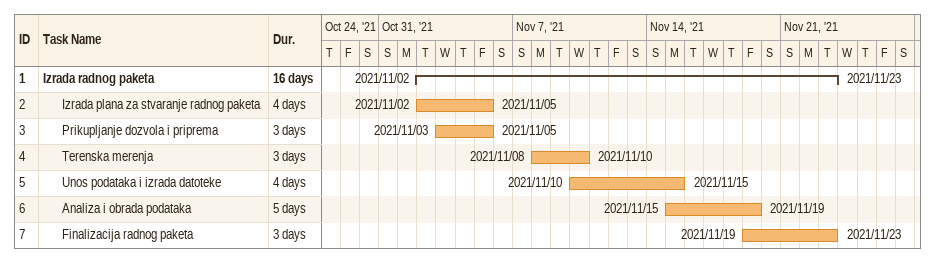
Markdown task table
| ID | Level | Task | Duration | Start | Finish |
|---|---|---|---|---|---|
| 1 | 1 | **Izrada radnog paketa** | 16d | 2021-11-02 | 2021-11-23 |
| 2 | 2 | Izrada plana za stvaranje radnog paketa | 4d | 2021-11-02 | 2021-11-05 |
| 3 | 2 | Prikupljanje dozvola i priprema | 3d | 2021-11-03 | 2021-11-05 |
| 4 | 2 | Terenska merenja | 3d | 2021-11-08 | 2021-11-10 |
| 5 | 2 | Unos podataka i izrada datoteke | 4d | 2021-11-10 | 2021-11-15 |
| 6 | 2 | Analiza i obrada podataka | 5d | 2021-11-15 | 2021-11-19 |
| 7 | 2 | Finalizacija radnog paketa | 3d | 2021-11-19 | 2021-11-23 |
